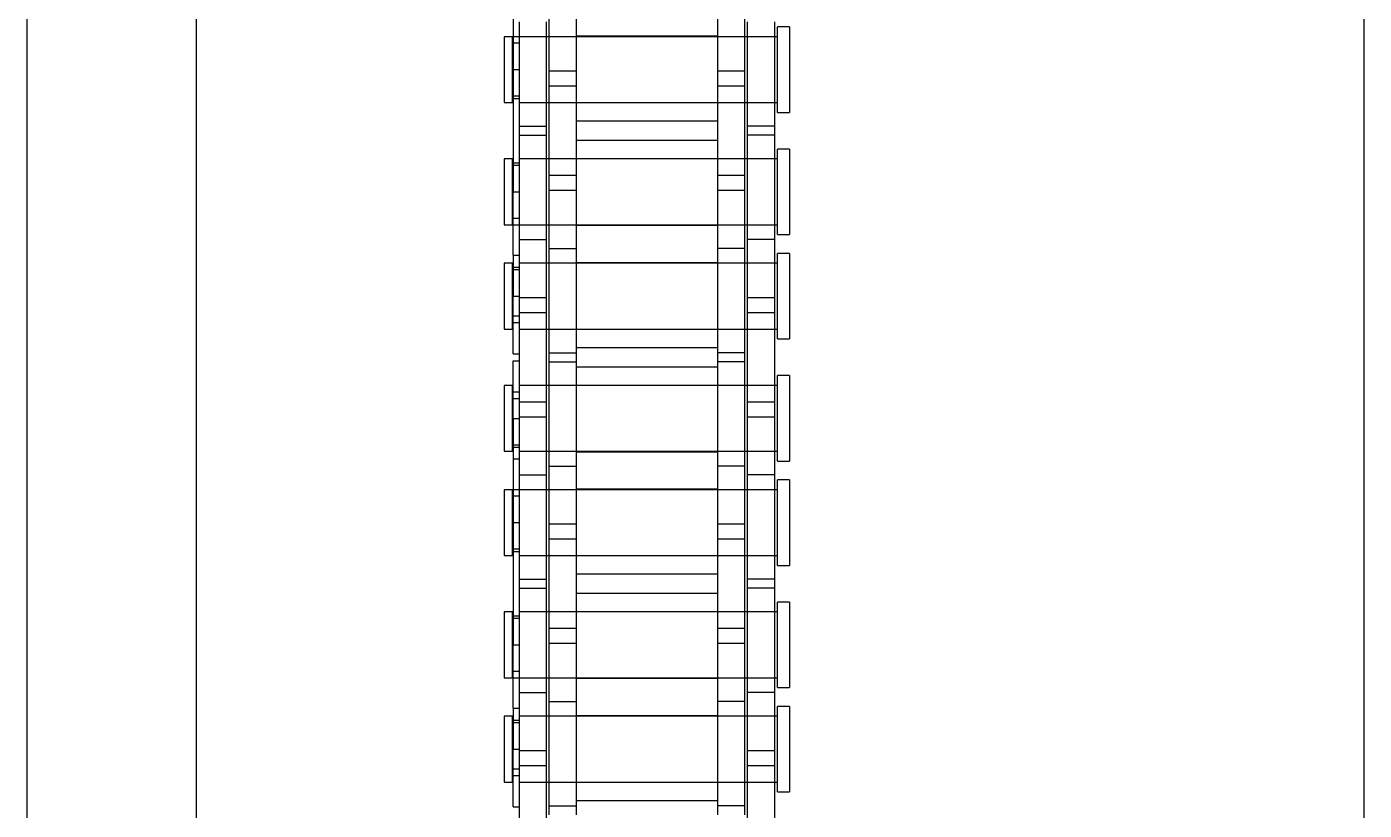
# Model space of a CAD drawing. Header units: metres. Extents: x 0 to 63075, y 0 to 44550.
# Drawn here: x 13894.7 to 13969.7, y 28771.5 to 28815.4 of the extents above; entities that cross this region are included whole.
import ezdxf

# ---------------------------------------------------------------- set-up
doc = ezdxf.new("R2010")
doc.units = ezdxf.units.M
doc.header["$LTSCALE"] = 75
doc.linetypes.add('HIDDEN2', pattern=[4.7625, 3.175, -1.5875])
for name, color, linetype in [('SDM', 7, 'Continuous'), ('SL4', 4, 'Continuous'), ('ST1', 7, 'HIDDEN2')]:
    doc.layers.add(name, color=color, linetype=linetype)

# ---------------------------------------------------------------- blocks, each defined once
blk = doc.blocks.new('A$Cb6dca9d5')
at = {"layer": 'SL4'}
for p, q in [((48.235, 2334.737), (48.235, 1009.762)), ((57.76, 1009.762), (57.76, 2334.737)), ((123.235, 1009.762), (123.235, 2334.737))]:
    blk.add_line(p, q, dxfattribs=at)
at = {"layer": 'ST1'}
for p, q in [((52.998, 2334.737), (52.998, 1009.762)), ((57.76, 1009.762), (57.76, 2334.737)), ((77.515, 2082.251), (77.515, 2073.156)), ((79.035, 2082.251), (79.035, 2073.156)), ((86.965, 2082.251), (86.965, 2073.156)), ((88.485, 2082.251), (88.485, 2073.156)), ((75.511, 2079.076), (75.511, 2066.376)), ((75.843, 2075.901), (75.843, 2069.551)), ((77.363, 2075.901), (77.363, 2069.551)), ((88.637, 2075.901), (88.637, 2069.551)), ((90.157, 2075.901), (90.157, 2069.551)), ((90.342, 2070.83), (90.342, 2075.627)), ((91, 2075.627), (90.342, 2075.627)), ((91, 2075.627), (91, 2070.83)), ((75, 2075.073), (75, 2071.383)), ((75.474, 2075.073), (75, 2075.073)), ((75.474, 2071.383), (75.474, 2075.073)), ((75.843, 2074.704), (75.474, 2074.704)), ((77.363, 2075.073), (75.511, 2075.073)), ((90.342, 2075.073), (75.843, 2075.073)), ((79.035, 2075.073), (77.515, 2075.073)), ((79.035, 2075.116), (86.965, 2075.116)), ((86.965, 2075.073), (79.035, 2075.073)), ((88.485, 2075.073), (86.965, 2075.073)), ((90.157, 2075.073), (88.637, 2075.073)), ((75.511, 2073.228), (75.843, 2073.228)), ((77.515, 2073.156), (77.515, 2072.296)), ((77.515, 2073.156), (79.035, 2073.156)), ((79.035, 2073.156), (79.035, 2072.296)), ((86.965, 2073.156), (86.965, 2072.296)), ((86.965, 2073.156), (88.485, 2073.156)), ((88.485, 2073.156), (88.485, 2072.296)), ((77.515, 2072.296), (77.515, 2063.201)), ((79.035, 2072.296), (77.515, 2072.296)), ((79.035, 2072.296), (79.035, 2063.201)), ((86.965, 2072.296), (86.965, 2063.201)), ((88.485, 2072.296), (86.965, 2072.296)), ((88.485, 2072.296), (88.485, 2063.201)), ((75.474, 2071.752), (75.843, 2071.752)), ((75.511, 2071.609), (75.843, 2071.609)), ((75, 2071.383), (75.474, 2071.383)), ((75.843, 2071.383), (77.363, 2071.383)), ((75.843, 2071.383), (90.342, 2071.383)), ((77.515, 2071.383), (79.035, 2071.383)), ((79.035, 2071.383), (86.965, 2071.383)), ((86.965, 2071.383), (88.485, 2071.383)), ((88.637, 2071.383), (90.157, 2071.383)), ((90.342, 2070.83), (91, 2070.83)), ((75.843, 2070.053), (77.363, 2070.053)), ((86.965, 2070.336), (79.035, 2070.336)), ((90.157, 2070.053), (88.637, 2070.053)), ((75.843, 2069.551), (77.363, 2069.551)), ((75.843, 2069.551), (75.843, 2060.456)), ((77.363, 2069.551), (77.363, 2060.456)), ((79.035, 2069.268), (86.965, 2069.268)), ((90.157, 2069.551), (88.637, 2069.551)), ((88.637, 2069.551), (88.637, 2060.456)), ((90.157, 2069.551), (90.157, 2060.456)), ((90.342, 2063.978), (90.342, 2068.775)), ((91, 2068.775), (90.342, 2068.775)), ((91, 2068.775), (91, 2063.978)), ((75, 2068.221), (75, 2064.531)), ((75.474, 2068.221), (75, 2068.221)), ((75.474, 2064.531), (75.474, 2068.221)), ((75.843, 2067.852), (75.474, 2067.852)), ((75.511, 2067.995), (75.843, 2067.995)), ((77.363, 2068.221), (75.843, 2068.221)), ((90.342, 2068.221), (75.843, 2068.221)), ((79.035, 2068.221), (77.515, 2068.221)), ((86.965, 2068.221), (79.035, 2068.221)), ((88.485, 2068.221), (86.965, 2068.221)), ((90.157, 2068.221), (88.637, 2068.221)), ((77.515, 2067.308), (79.035, 2067.308)), ((86.965, 2067.308), (88.485, 2067.308)), ((75.511, 2066.376), (75.843, 2066.376)), ((75.511, 2062.824), (75.511, 2066.376)), ((79.035, 2066.448), (77.515, 2066.448)), ((88.485, 2066.448), (86.965, 2066.448)), ((75.474, 2064.9), (75.843, 2064.9)), ((75, 2064.531), (75.474, 2064.531)), ((75.511, 2064.531), (77.363, 2064.531)), ((75.843, 2064.531), (90.342, 2064.531)), ((77.515, 2064.531), (79.035, 2064.531)), ((79.035, 2064.531), (86.965, 2064.531)), ((86.965, 2064.488), (79.035, 2064.488)), ((86.965, 2064.531), (88.485, 2064.531)), ((88.637, 2064.531), (90.157, 2064.531)), ((75.843, 2063.703), (77.363, 2063.703)), ((90.157, 2063.703), (88.637, 2063.703)), ((90.342, 2063.978), (91, 2063.978)), ((75.511, 2062.824), (75.511, 2060.528)), ((75.511, 2062.824), (75.843, 2062.824)), ((77.515, 2063.201), (79.035, 2063.201)), ((77.515, 2063.201), (77.515, 2056.851)), ((79.035, 2063.201), (79.035, 2056.851)), ((88.485, 2063.201), (86.965, 2063.201)), ((86.965, 2063.201), (86.965, 2056.851)), ((88.485, 2063.201), (88.485, 2056.851)), ((90.342, 2058.13), (90.342, 2062.927)), ((91, 2062.927), (90.342, 2062.927)), ((91, 2062.927), (91, 2058.13)), ((75, 2062.373), (75, 2058.683)), ((75.474, 2062.373), (75, 2062.373)), ((75.474, 2058.683), (75.474, 2062.373)), ((75.843, 2062.004), (75.474, 2062.004)), ((75.511, 2062.147), (75.843, 2062.147)), ((77.363, 2062.373), (75.843, 2062.373)), ((90.342, 2062.373), (75.843, 2062.373)), ((79.035, 2062.373), (77.515, 2062.373)), ((79.035, 2062.416), (86.965, 2062.416)), ((86.965, 2062.373), (79.035, 2062.373)), ((88.485, 2062.373), (86.965, 2062.373)), ((90.157, 2062.373), (88.637, 2062.373)), ((75.511, 2060.528), (75.843, 2060.528)), ((75.511, 2057.297), (75.511, 2060.528)), ((75.843, 2060.456), (75.843, 2059.596)), ((75.843, 2060.456), (77.363, 2060.456)), ((77.363, 2060.456), (77.363, 2059.596)), ((88.637, 2060.456), (88.637, 2059.596)), ((88.637, 2060.456), (90.157, 2060.456)), ((90.157, 2060.456), (90.157, 2059.596)), ((75.843, 2059.596), (75.843, 2050.501)), ((77.363, 2059.596), (75.843, 2059.596)), ((77.363, 2059.596), (77.363, 2050.501)), ((88.637, 2059.596), (88.637, 2050.501)), ((90.157, 2059.596), (88.637, 2059.596)), ((90.157, 2059.596), (90.157, 2050.501)), ((75.474, 2059.052), (75.843, 2059.052)), ((75.511, 2059.421), (75.843, 2059.421)), ((75, 2058.683), (75.474, 2058.683)), ((75.843, 2058.683), (77.363, 2058.683)), ((75.843, 2058.683), (90.342, 2058.683)), ((77.515, 2058.683), (79.035, 2058.683)), ((79.035, 2058.683), (86.965, 2058.683)), ((86.965, 2058.683), (88.485, 2058.683)), ((88.637, 2058.683), (90.157, 2058.683)), ((90.342, 2058.13), (91, 2058.13)), ((75.511, 2057.297), (75.843, 2057.297)), ((77.515, 2057.353), (79.035, 2057.353)), ((86.965, 2057.636), (79.035, 2057.636)), ((88.485, 2057.353), (86.965, 2057.353)), ((75.511, 2056.907), (75.843, 2056.907)), ((75.511, 2053.676), (75.511, 2056.907)), ((77.515, 2056.851), (79.035, 2056.851)), ((77.515, 2056.851), (77.515, 2047.756)), ((79.035, 2056.851), (79.035, 2047.756)), ((79.035, 2056.568), (86.965, 2056.568)), ((88.485, 2056.851), (86.965, 2056.851)), ((86.965, 2056.851), (86.965, 2047.756)), ((88.485, 2056.851), (88.485, 2047.756)), ((90.342, 2051.278), (90.342, 2056.075)), ((91, 2056.075), (90.342, 2056.075)), ((91, 2056.075), (91, 2051.278)), ((75, 2055.521), (75, 2051.831)), ((75.474, 2055.521), (75, 2055.521)), ((75.474, 2051.831), (75.474, 2055.521)), ((75.843, 2055.152), (75.474, 2055.152)), ((77.363, 2055.521), (75.843, 2055.521)), ((90.342, 2055.521), (75.843, 2055.521)), ((79.035, 2055.521), (77.515, 2055.521)), ((86.965, 2055.521), (79.035, 2055.521)), ((88.485, 2055.521), (86.965, 2055.521)), ((90.157, 2055.521), (88.637, 2055.521)), ((75.511, 2054.783), (75.843, 2054.783)), ((75.843, 2054.608), (77.363, 2054.608)), ((88.637, 2054.608), (90.157, 2054.608)), ((75.511, 2053.676), (75.843, 2053.676)), ((75.511, 2053.676), (75.511, 2040.976)), ((77.363, 2053.748), (75.843, 2053.748)), ((90.157, 2053.748), (88.637, 2053.748)), ((75.474, 2052.2), (75.843, 2052.2)), ((75.511, 2052.057), (75.843, 2052.057)), ((75, 2051.831), (75.474, 2051.831)), ((75.843, 2051.38), (75.511, 2051.38)), ((75.843, 2051.831), (77.363, 2051.831)), ((75.843, 2051.831), (90.342, 2051.831)), ((77.515, 2051.831), (79.035, 2051.831)), ((79.035, 2051.831), (86.965, 2051.831)), ((86.965, 2051.788), (79.035, 2051.788)), ((86.965, 2051.831), (88.485, 2051.831)), ((88.637, 2051.831), (90.157, 2051.831)), ((90.342, 2051.278), (91, 2051.278)), ((75.843, 2050.501), (77.363, 2050.501)), ((75.843, 2050.501), (75.843, 2044.151)), ((77.363, 2050.501), (77.363, 2044.151)), ((77.515, 2051.003), (79.035, 2051.003)), ((88.485, 2051.003), (86.965, 2051.003)), ((90.157, 2050.501), (88.637, 2050.501)), ((88.637, 2050.501), (88.637, 2044.151)), ((90.157, 2050.501), (90.157, 2044.151)), ((90.342, 2045.43), (90.342, 2050.227)), ((91, 2050.227), (90.342, 2050.227)), ((91, 2050.227), (91, 2045.43)), ((75, 2049.673), (75, 2045.983)), ((75.474, 2049.673), (75, 2049.673)), ((75.474, 2045.983), (75.474, 2049.673)), ((75.843, 2049.304), (75.474, 2049.304)), ((77.363, 2049.673), (75.511, 2049.673)), ((90.342, 2049.673), (75.843, 2049.673)), ((79.035, 2049.673), (77.515, 2049.673)), ((79.035, 2049.716), (86.965, 2049.716)), ((86.965, 2049.673), (79.035, 2049.673)), ((88.485, 2049.673), (86.965, 2049.673)), ((90.157, 2049.673), (88.637, 2049.673)), ((75.511, 2047.828), (75.843, 2047.828)), ((77.515, 2047.756), (77.515, 2046.896)), ((77.515, 2047.756), (79.035, 2047.756)), ((79.035, 2047.756), (79.035, 2046.896)), ((86.965, 2047.756), (86.965, 2046.896)), ((86.965, 2047.756), (88.485, 2047.756)), ((88.485, 2047.756), (88.485, 2046.896)), ((77.515, 2046.896), (77.515, 2037.801)), ((79.035, 2046.896), (77.515, 2046.896)), ((79.035, 2046.896), (79.035, 2037.801)), ((86.965, 2046.896), (86.965, 2037.801)), ((88.485, 2046.896), (86.965, 2046.896)), ((88.485, 2046.896), (88.485, 2037.801)), ((75.474, 2046.352), (75.843, 2046.352)), ((75.511, 2046.209), (75.843, 2046.209)), ((75, 2045.983), (75.474, 2045.983)), ((75.843, 2045.983), (77.363, 2045.983)), ((75.843, 2045.983), (90.342, 2045.983)), ((77.515, 2045.983), (79.035, 2045.983)), ((79.035, 2045.983), (86.965, 2045.983)), ((86.965, 2045.983), (88.485, 2045.983)), ((88.637, 2045.983), (90.157, 2045.983)), ((90.342, 2045.43), (91, 2045.43)), ((75.843, 2044.653), (77.363, 2044.653)), ((86.965, 2044.936), (79.035, 2044.936)), ((90.157, 2044.653), (88.637, 2044.653)), ((75.843, 2044.151), (77.363, 2044.151)), ((75.843, 2044.151), (75.843, 2035.056)), ((77.363, 2044.151), (77.363, 2035.056)), ((79.035, 2043.868), (86.965, 2043.868)), ((90.157, 2044.151), (88.637, 2044.151)), ((88.637, 2044.151), (88.637, 2035.056)), ((90.157, 2044.151), (90.157, 2035.056)), ((90.342, 2038.578), (90.342, 2043.375)), ((91, 2043.375), (90.342, 2043.375)), ((91, 2043.375), (91, 2038.578)), ((75, 2042.821), (75, 2039.131)), ((75.474, 2042.821), (75, 2042.821)), ((75.474, 2039.131), (75.474, 2042.821)), ((75.843, 2042.452), (75.474, 2042.452)), ((75.511, 2042.595), (75.843, 2042.595)), ((77.363, 2042.821), (75.843, 2042.821)), ((90.342, 2042.821), (75.843, 2042.821)), ((79.035, 2042.821), (77.515, 2042.821)), ((86.965, 2042.821), (79.035, 2042.821)), ((88.485, 2042.821), (86.965, 2042.821)), ((90.157, 2042.821), (88.637, 2042.821)), ((77.515, 2041.908), (79.035, 2041.908)), ((86.965, 2041.908), (88.485, 2041.908)), ((75.511, 2040.976), (75.843, 2040.976)), ((75.511, 2037.424), (75.511, 2040.976)), ((79.035, 2041.048), (77.515, 2041.048)), ((88.485, 2041.048), (86.965, 2041.048)), ((75.474, 2039.5), (75.843, 2039.5)), ((75, 2039.131), (75.474, 2039.131)), ((75.511, 2039.131), (77.363, 2039.131)), ((75.843, 2039.131), (90.342, 2039.131)), ((77.515, 2039.131), (79.035, 2039.131)), ((79.035, 2039.131), (86.965, 2039.131)), ((86.965, 2039.088), (79.035, 2039.088)), ((86.965, 2039.131), (88.485, 2039.131)), ((88.637, 2039.131), (90.157, 2039.131)), ((90.342, 2038.578), (91, 2038.578)), ((75.843, 2038.303), (77.363, 2038.303)), ((77.515, 2037.801), (79.035, 2037.801)), ((77.515, 2037.801), (77.515, 2031.451)), ((79.035, 2037.801), (79.035, 2031.451)), ((88.485, 2037.801), (86.965, 2037.801)), ((86.965, 2037.801), (86.965, 2031.451)), ((88.485, 2037.801), (88.485, 2031.451)), ((90.157, 2038.303), (88.637, 2038.303)), ((75.511, 2037.424), (75.511, 2035.128)), ((75.511, 2037.424), (75.843, 2037.424)), ((79.035, 2037.016), (86.965, 2037.016)), ((90.342, 2032.73), (90.342, 2037.527)), ((91, 2037.527), (90.342, 2037.527)), ((91, 2037.527), (91, 2032.73)), ((75, 2036.973), (75, 2033.283)), ((75.474, 2036.973), (75, 2036.973)), ((75.474, 2033.283), (75.474, 2036.973)), ((75.843, 2036.604), (75.474, 2036.604)), ((75.511, 2036.747), (75.843, 2036.747)), ((77.363, 2036.973), (75.843, 2036.973)), ((90.342, 2036.973), (75.843, 2036.973)), ((79.035, 2036.973), (77.515, 2036.973)), ((86.965, 2036.973), (79.035, 2036.973)), ((88.485, 2036.973), (86.965, 2036.973)), ((90.157, 2036.973), (88.637, 2036.973)), ((75.511, 2035.128), (75.843, 2035.128)), ((75.511, 2031.897), (75.511, 2035.128)), ((75.843, 2035.056), (75.843, 2034.196)), ((75.843, 2035.056), (77.363, 2035.056)), ((77.363, 2035.056), (77.363, 2034.196)), ((88.637, 2035.056), (88.637, 2034.196)), ((88.637, 2035.056), (90.157, 2035.056)), ((90.157, 2035.056), (90.157, 2034.196)), ((75.511, 2034.021), (75.843, 2034.021)), ((75.843, 2034.196), (75.843, 2025.101)), ((77.363, 2034.196), (75.843, 2034.196)), ((77.363, 2034.196), (77.363, 2025.101)), ((88.637, 2034.196), (88.637, 2025.101)), ((90.157, 2034.196), (88.637, 2034.196)), ((90.157, 2034.196), (90.157, 2025.101)), ((75, 2033.283), (75.474, 2033.283)), ((75.474, 2033.652), (75.843, 2033.652)), ((75.843, 2033.283), (77.363, 2033.283)), ((75.843, 2033.283), (90.342, 2033.283)), ((77.515, 2033.283), (79.035, 2033.283)), ((79.035, 2033.283), (86.965, 2033.283)), ((86.965, 2033.283), (88.485, 2033.283)), ((88.637, 2033.283), (90.157, 2033.283)), ((90.342, 2032.73), (91, 2032.73)), ((75.511, 2031.897), (75.843, 2031.897)), ((77.515, 2031.953), (79.035, 2031.953)), ((86.965, 2032.236), (79.035, 2032.236)), ((88.485, 2031.953), (86.965, 2031.953))]:
    blk.add_line(p, q, dxfattribs=at)

msp = doc.modelspace()

# ---------------------------------------------------------------- block references
at = {"layer": 'SDM'}
msp.add_blockref('A$Cb6dca9d5', (13846.469, 26739.769), dxfattribs=at)

doc.saveas('drawing.dxf')
